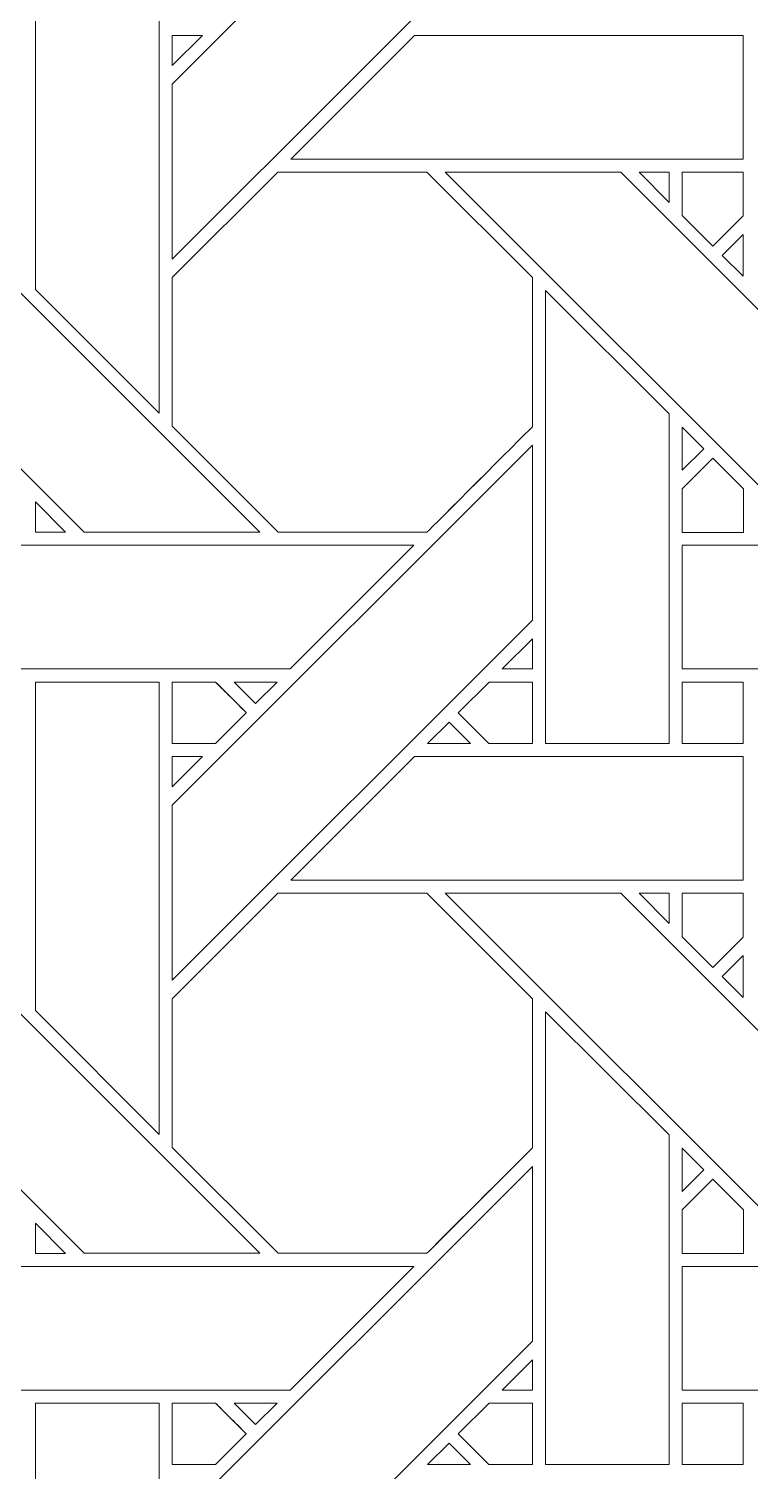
# Model space of a CAD drawing. Header units: inches. Extents: x 4.9 to 19.9, y 1.6 to 16.6.
# Drawn here: x 10.534 to 11.483, y 7.148 to 9.046 of the extents above; entities that cross this region are included whole.
import ezdxf

# ---------------------------------------------------------------- set-up
doc = ezdxf.new("R2010")
doc.units = ezdxf.units.IN
doc.header["$MEASUREMENT"] = 0
doc.layers.add('Design', color=7, linetype='Continuous', lineweight=0)

msp = doc.modelspace()

# ---------------------------------------------------------------- linework, layer by layer
at = {"layer": 'Design'}
for points, knots in [([(4.882854037814669, 16.59476386176223), (4.882854037814669, 16.59476386176223), (4.882854037814669, 1.594763861762152), (4.882854037814669, 1.594763861762152), (4.882854037814669, 1.594763861762152), (19.88285319010416, 1.594763861762152), (19.88285319010416, 1.594763861762152), (19.88285319010416, 1.594763861762152), (19.88285319010416, 16.59476386176223), (19.88285319010416, 16.59476386176223), (19.88285319010416, 16.59476386176223), (4.882854037814669, 16.59476386176223), (4.882854037814669, 16.59476386176223)], [0, 0, 0, 0, 1, 1, 1, 2, 2, 2, 3, 3, 3, 4, 4, 4, 4]), ([(5.683952837729848, 15.79366501657361), (5.683952837729848, 15.79366501657361), (5.683952837729848, 2.395862706950664), (5.683952837729848, 2.395862706950664), (5.683952837729848, 2.395862706950664), (19.08175439018904, 2.395862706950664), (19.08175439018904, 2.395862706950664), (19.08175439018904, 2.395862706950664), (19.08175439018904, 15.79366501657361), (19.08175439018904, 15.79366501657361), (19.08175439018904, 15.79366501657361), (5.683952837729848, 15.79366501657361), (5.683952837729848, 15.79366501657361)], [0, 0, 0, 0, 1, 1, 1, 2, 2, 2, 3, 3, 3, 4, 4, 4, 4]), ([(10.72293938530816, 8.973094516330294), (10.72293938530816, 8.973094516330294), (11.19660949707031, 9.446676466200087), (11.19660949707031, 9.446676466200087), (11.19660949707031, 9.446676466200087), (11.19660949707031, 9.21664089626736), (11.19660949707031, 9.21664089626736), (11.19660949707031, 9.21664089626736), (10.72293938530816, 8.74299791124132), (10.72293938530816, 8.74299791124132), (10.72293938530816, 8.74299791124132), (10.72293938530816, 8.973094516330294), (10.72293938530816, 8.973094516330294)], [0, 0, 0, 0, 1, 1, 1, 2, 2, 2, 3, 3, 3, 4, 4, 4, 4]), ([(10.70579359266493, 9.13519541422526), (10.70579359266493, 9.13519541422526), (10.70579359266493, 8.54008568657769), (10.70579359266493, 8.54008568657769), (10.70579359266493, 8.54008568657769), (10.54288313123915, 8.7030029296875), (10.54288313123915, 8.7030029296875), (10.54288313123915, 8.7030029296875), (10.54288313123915, 9.13519541422526), (10.54288313123915, 9.13519541422526), (10.54288313123915, 9.13519541422526), (10.70579359266493, 9.13519541422526), (10.70579359266493, 9.13519541422526)], [0, 0, 0, 0, 1, 1, 1, 2, 2, 2, 3, 3, 3, 4, 4, 4, 4]), ([(10.7627699110243, 9.037278917100695), (10.7627699110243, 9.037278917100695), (10.72293938530816, 8.9974611070421), (10.72293938530816, 8.9974611070421), (10.72293938530816, 8.9974611070421), (10.72293938530816, 9.037278917100695), (10.72293938530816, 9.037278917100695), (10.72293938530816, 9.037278917100695), (10.7627699110243, 9.037278917100695), (10.7627699110243, 9.037278917100695)], [0, 0, 0, 0, 1, 1, 1, 2, 2, 2, 3, 3, 3, 3]), ([(11.0416276719835, 9.037278917100695), (11.0416276719835, 9.037278917100695), (11.47406514485677, 9.037278917100695), (11.47406514485677, 9.037278917100695), (11.47406514485677, 9.037278917100695), (11.47406514485677, 8.874456617567274), (11.47406514485677, 8.874456617567274), (11.47406514485677, 8.874456617567274), (10.878785027398, 8.874456617567274), (10.878785027398, 8.874456617567274), (10.878785027398, 8.874456617567274), (11.0416276719835, 9.037278917100695), (11.0416276719835, 9.037278917100695)], [0, 0, 0, 0, 1, 1, 1, 2, 2, 2, 3, 3, 3, 4, 4, 4, 4]), ([(10.36430358886718, 8.857331169976128), (10.36430358886718, 8.857331169976128), (10.83794657389323, 8.383688184950087), (10.83794657389323, 8.383688184950087), (10.83794657389323, 8.383688184950087), (10.6069107055664, 8.383688184950087), (10.6069107055664, 8.383688184950087), (10.6069107055664, 8.383688184950087), (10.13336266411675, 8.857331169976128), (10.13336266411675, 8.857331169976128), (10.13336266411675, 8.857331169976128), (10.36430358886718, 8.857331169976128), (10.36430358886718, 8.857331169976128)], [0, 0, 0, 0, 1, 1, 1, 2, 2, 2, 3, 3, 3, 4, 4, 4, 4]), ([(10.86162397596571, 8.857318454318577), (10.86162397596571, 8.857318454318577), (11.05783504909939, 8.857318454318577), (11.05783504909939, 8.857318454318577), (11.05783504909939, 8.857318454318577), (11.1965832180447, 8.71860165066189), (11.1965832180447, 8.71860165066189), (11.1965832180447, 8.71860165066189), (11.1965832180447, 8.52238040500217), (11.1965832180447, 8.52238040500217), (11.1787846883138, 8.504445393880207), (11.06686316596137, 8.392704433865015), (11.05787913004557, 8.383693271213108), (11.05787913004557, 8.383693271213108), (10.86216481526692, 8.383693271213108), (10.86216481526692, 8.383693271213108), (10.86216481526692, 8.383693271213108), (10.72291988796658, 8.52293480767144), (10.72291988796658, 8.52293480767144), (10.72291988796658, 8.52293480767144), (10.72291988796658, 8.71860165066189), (10.72291988796658, 8.71860165066189), (10.72291988796658, 8.71860165066189), (10.86162397596571, 8.857318454318577), (10.86162397596571, 8.857318454318577)], [0, 0, 0, 0, 1, 1, 1, 2, 2, 2, 3, 3, 3, 4, 4, 4, 5, 5, 5, 6, 6, 6, 7, 7, 7, 8, 8, 8, 8]), ([(10.72291988796658, 8.71860165066189), (10.72291988796658, 8.71860165066189), (10.86162397596571, 8.857318454318577), (10.86162397596571, 8.857318454318577), (10.86162397596571, 8.857318454318577), (11.05783504909939, 8.857318454318577), (11.05783504909939, 8.857318454318577), (11.05783504909939, 8.857318454318577), (11.1965832180447, 8.71860165066189), (11.1965832180447, 8.71860165066189), (11.1965832180447, 8.71860165066189), (11.1965832180447, 8.52238040500217), (11.1965832180447, 8.52238040500217), (11.17874315049913, 8.50441148546007), (11.06683603922526, 8.392678154839407), (11.05787913004557, 8.383693271213108), (11.05787913004557, 8.383693271213108), (10.86216481526692, 8.383693271213108), (10.86216481526692, 8.383693271213108), (10.86216481526692, 8.383693271213108), (10.72291988796658, 8.52293480767144), (10.72291988796658, 8.52293480767144), (10.72291988796658, 8.52293480767144), (10.72291988796658, 8.71860165066189), (10.72291988796658, 8.71860165066189)], [0, 0, 0, 0, 1, 1, 1, 2, 2, 2, 3, 3, 3, 4, 4, 4, 5, 5, 5, 6, 6, 6, 7, 7, 7, 8, 8, 8, 8]), ([(11.08209143744574, 8.857331169976128), (11.08209143744574, 8.857331169976128), (11.31303236219618, 8.857331169976128), (11.31303236219618, 8.857331169976128), (11.31303236219618, 8.857331169976128), (11.78668212890625, 8.383688184950087), (11.78668212890625, 8.383688184950087), (11.78668212890625, 8.383688184950087), (11.5556394788954, 8.383688184950087), (11.5556394788954, 8.383688184950087), (11.5556394788954, 8.383688184950087), (11.08209143744574, 8.857331169976128), (11.08209143744574, 8.857331169976128)], [0, 0, 0, 0, 1, 1, 1, 2, 2, 2, 3, 3, 3, 4, 4, 4, 4]), ([(11.37659708658854, 8.857331169976128), (11.37659708658854, 8.857331169976128), (11.37659708658854, 8.817500644259983), (11.37659708658854, 8.817500644259983), (11.37659708658854, 8.817500644259983), (11.33715481228298, 8.857331169976128), (11.33715481228298, 8.857331169976128), (11.33715481228298, 8.857331169976128), (11.37659708658854, 8.857331169976128), (11.37659708658854, 8.857331169976128)], [0, 0, 0, 0, 1, 1, 1, 2, 2, 2, 3, 3, 3, 3]), ([(11.47404564751519, 8.857332865397135), (11.47404564751519, 8.857332865397135), (11.47404564751519, 8.799736870659721), (11.47404564751519, 8.799736870659721), (11.47404564751519, 8.799736870659721), (11.43411254882812, 8.759786817762587), (11.43411254882812, 8.759786817762587), (11.43411254882812, 8.759786817762587), (11.39378441704644, 8.800128512912327), (11.39378441704644, 8.800128512912327), (11.39378441704644, 8.800128512912327), (11.39378441704644, 8.857332865397135), (11.39378441704644, 8.857332865397135), (11.39378441704644, 8.857332865397135), (11.47404564751519, 8.857332865397135), (11.47404564751519, 8.857332865397135)], [0, 0, 0, 0, 1, 1, 1, 2, 2, 2, 3, 3, 3, 4, 4, 4, 5, 5, 5, 5]), ([(11.43411254882812, 8.759786817762587), (11.43411254882812, 8.759786817762587), (11.39378441704644, 8.800128512912327), (11.39378441704644, 8.800128512912327), (11.39378441704644, 8.800128512912327), (11.39378441704644, 8.857332865397135), (11.39378441704644, 8.857332865397135), (11.39378441704644, 8.857332865397135), (11.47404564751519, 8.857332865397135), (11.47404564751519, 8.857332865397135), (11.47404564751519, 8.857332865397135), (11.47404564751519, 8.799736870659721), (11.47404564751519, 8.799736870659721), (11.47404564751519, 8.799736870659721), (11.43411254882812, 8.759786817762587), (11.43411254882812, 8.759786817762587)], [0, 0, 0, 0, 1, 1, 1, 2, 2, 2, 3, 3, 3, 4, 4, 4, 5, 5, 5, 5]), ([(11.47406514485677, 8.775491502549913), (11.47406514485677, 8.775491502549913), (11.47406514485677, 8.720332675509983), (11.47406514485677, 8.720332675509983), (11.47406514485677, 8.720332675509983), (11.44629499647352, 8.747721354166666), (11.44629499647352, 8.747721354166666), (11.44629499647352, 8.747721354166666), (11.47406514485677, 8.775491502549913), (11.47406514485677, 8.775491502549913)], [0, 0, 0, 0, 1, 1, 1, 2, 2, 2, 3, 3, 3, 3]), ([(11.37650892469618, 8.539364284939236), (11.37650892469618, 8.539364284939236), (11.37650892469618, 8.105688307020399), (11.37650892469618, 8.105688307020399), (11.37650892469618, 8.105688307020399), (11.21374766031901, 8.105688307020399), (11.21374766031901, 8.105688307020399), (11.21374766031901, 8.105688307020399), (11.21374766031901, 8.701519436306423), (11.21374766031901, 8.701519436306423), (11.21374766031901, 8.701519436306423), (11.37650892469618, 8.539364284939236), (11.37650892469618, 8.539364284939236)], [0, 0, 0, 0, 1, 1, 1, 2, 2, 2, 3, 3, 3, 4, 4, 4, 4]), ([(11.39381747775607, 8.465120103624132), (11.39381747775607, 8.465120103624132), (11.39381747775607, 8.52188534206814), (11.39381747775607, 8.52188534206814), (11.39381747775607, 8.52188534206814), (11.42200300428602, 8.493312411838108), (11.42200300428602, 8.493312411838108), (11.42200300428602, 8.493312411838108), (11.39381747775607, 8.465120103624132), (11.39381747775607, 8.465120103624132)], [0, 0, 0, 0, 1, 1, 1, 2, 2, 2, 3, 3, 3, 3]), ([(10.72293938530816, 8.0243657430013), (10.72293938530816, 8.0243657430013), (11.19660949707031, 8.497953626844618), (11.19660949707031, 8.497953626844618), (11.19660949707031, 8.497953626844618), (11.19660949707031, 8.267911275227863), (11.19660949707031, 8.267911275227863), (11.19660949707031, 8.267911275227863), (10.72293938530816, 7.794268290201822), (10.72293938530816, 7.794268290201822), (10.72293938530816, 7.794268290201822), (10.72293938530816, 8.0243657430013), (10.72293938530816, 8.0243657430013)], [0, 0, 0, 0, 1, 1, 1, 2, 2, 2, 3, 3, 3, 4, 4, 4, 4]), ([(11.39379798041449, 8.383448282877604), (11.39379798041449, 8.383448282877604), (11.39379798041449, 8.440734015570746), (11.39379798041449, 8.440734015570746), (11.39379798041449, 8.440734015570746), (11.43412611219618, 8.481072319878471), (11.43412611219618, 8.481072319878471), (11.43412611219618, 8.481072319878471), (11.47445424397786, 8.440744188096788), (11.47445424397786, 8.440744188096788), (11.47445424397786, 8.440744188096788), (11.47445424397786, 8.383448282877604), (11.47445424397786, 8.383448282877604), (11.47445424397786, 8.383448282877604), (11.39379798041449, 8.383448282877604), (11.39379798041449, 8.383448282877604)], [0, 0, 0, 0, 1, 1, 1, 2, 2, 2, 3, 3, 3, 4, 4, 4, 5, 5, 5, 5]), ([(11.39379798041449, 8.383448282877604), (11.39379798041449, 8.383448282877604), (11.39379798041449, 8.440734015570746), (11.39379798041449, 8.440734015570746), (11.39379798041449, 8.440734015570746), (11.43412611219618, 8.481072319878471), (11.43412611219618, 8.481072319878471), (11.43412611219618, 8.481072319878471), (11.47445424397786, 8.440744188096788), (11.47445424397786, 8.440744188096788), (11.47445424397786, 8.440744188096788), (11.47445424397786, 8.383448282877604), (11.47445424397786, 8.383448282877604), (11.47445424397786, 8.383448282877604), (11.39379798041449, 8.383448282877604), (11.39379798041449, 8.383448282877604)], [0, 0, 0, 0, 1, 1, 1, 2, 2, 2, 3, 3, 3, 4, 4, 4, 5, 5, 5, 5]), ([(10.54299163818359, 8.383674621582031), (10.54299163818359, 8.383674621582031), (10.54299163818359, 8.423465304904514), (10.54299163818359, 8.423465304904514), (10.54299163818359, 8.423465304904514), (10.58271365695529, 8.383674621582031), (10.58271365695529, 8.383674621582031), (10.58271365695529, 8.383674621582031), (10.54299163818359, 8.383674621582031), (10.54299163818359, 8.383674621582031)], [0, 0, 0, 0, 1, 1, 1, 2, 2, 2, 3, 3, 3, 3]), ([(10.44509548611111, 8.203741285536024), (10.44509548611111, 8.203741285536024), (10.44509548611111, 8.366427103678385), (10.44509548611111, 8.366427103678385), (10.44509548611111, 8.366427103678385), (11.0407977634006, 8.366427103678385), (11.0407977634006, 8.366427103678385), (11.0407977634006, 8.366427103678385), (10.87806362575955, 8.203741285536024), (10.87806362575955, 8.203741285536024), (10.87806362575955, 8.203741285536024), (10.44509548611111, 8.203741285536024), (10.44509548611111, 8.203741285536024)], [0, 0, 0, 0, 1, 1, 1, 2, 2, 2, 3, 3, 3, 4, 4, 4, 4]), ([(11.39381747775607, 8.203741285536024), (11.39381747775607, 8.203741285536024), (11.39381747775607, 8.366427103678385), (11.39381747775607, 8.366427103678385), (11.39381747775607, 8.366427103678385), (11.9895265367296, 8.366427103678385), (11.9895265367296, 8.366427103678385), (11.9895265367296, 8.366427103678385), (11.82678561740451, 8.203741285536024), (11.82678561740451, 8.203741285536024), (11.82678561740451, 8.203741285536024), (11.39381747775607, 8.203741285536024), (11.39381747775607, 8.203741285536024)], [0, 0, 0, 0, 1, 1, 1, 2, 2, 2, 3, 3, 3, 4, 4, 4, 4]), ([(11.15684594048394, 8.20375484890408), (11.15684594048394, 8.20375484890408), (11.19661627875434, 8.243531121148003), (11.19661627875434, 8.243531121148003), (11.19661627875434, 8.243531121148003), (11.19661627875434, 8.20375484890408), (11.19661627875434, 8.20375484890408), (11.19661627875434, 8.20375484890408), (11.15684594048394, 8.20375484890408), (11.15684594048394, 8.20375484890408)], [0, 0, 0, 0, 1, 1, 1, 2, 2, 2, 3, 3, 3, 3]), ([(10.70579359266493, 8.186466640896265), (10.70579359266493, 8.186466640896265), (10.70579359266493, 7.591356913248697), (10.70579359266493, 7.591356913248697), (10.70579359266493, 7.591356913248697), (10.54288313123915, 7.754274156358506), (10.54288313123915, 7.754274156358506), (10.54288313123915, 7.754274156358506), (10.54288313123915, 8.186466640896265), (10.54288313123915, 8.186466640896265), (10.54288313123915, 8.186466640896265), (10.70579359266493, 8.186466640896265), (10.70579359266493, 8.186466640896265)], [0, 0, 0, 0, 1, 1, 1, 2, 2, 2, 3, 3, 3, 4, 4, 4, 4]), ([(10.77998775906033, 8.186459859212238), (10.78512658013238, 8.1813481648763), (10.81590186225043, 8.150536431206596), (10.82032606336805, 8.146112230088974), (10.82032606336805, 8.146112230088974), (10.77989620632595, 8.10568576388889), (10.77989620632595, 8.10568576388889), (10.77989620632595, 8.10568576388889), (10.72291988796658, 8.10568576388889), (10.72291988796658, 8.10568576388889), (10.72291988796658, 8.10568576388889), (10.72291988796658, 8.186459859212238), (10.72291988796658, 8.186459859212238), (10.72291988796658, 8.186459859212238), (10.77998775906033, 8.186459859212238), (10.77998775906033, 8.186459859212238)], [0, 0, 0, 0, 1, 1, 1, 2, 2, 2, 3, 3, 3, 4, 4, 4, 5, 5, 5, 5]), ([(10.72291988796658, 8.186459859212238), (10.72291988796658, 8.186459859212238), (10.77998775906033, 8.186459859212238), (10.77998775906033, 8.186459859212238), (10.7854732937283, 8.181000603569878), (10.82032606336805, 8.146112230088974), (10.82032606336805, 8.146112230088974), (10.82032606336805, 8.146112230088974), (10.77989620632595, 8.10568576388889), (10.77989620632595, 8.10568576388889), (10.77989620632595, 8.10568576388889), (10.72291988796658, 8.10568576388889), (10.72291988796658, 8.10568576388889), (10.72291988796658, 8.10568576388889), (10.72291988796658, 8.186459859212238), (10.72291988796658, 8.186459859212238)], [0, 0, 0, 0, 1, 1, 1, 2, 2, 2, 3, 3, 3, 4, 4, 4, 5, 5, 5, 5]), ([(10.86082967122395, 8.186466640896265), (10.86082967122395, 8.186466640896265), (10.83254920111762, 8.158287896050346), (10.83254920111762, 8.158287896050346), (10.83254920111762, 8.158287896050346), (10.8043704562717, 8.186466640896265), (10.8043704562717, 8.186466640896265), (10.8043704562717, 8.186466640896265), (10.86082967122395, 8.186466640896265), (10.86082967122395, 8.186466640896265)], [0, 0, 0, 0, 1, 1, 1, 2, 2, 2, 3, 3, 3, 3]), ([(11.13948398166232, 8.105678134494358), (11.13948398166232, 8.105678134494358), (11.09912618001302, 8.14605712890625), (11.09912618001302, 8.14605712890625), (11.09912618001302, 8.14605712890625), (11.1395526462131, 8.186483595106337), (11.1395526462131, 8.186483595106337), (11.1395526462131, 8.186483595106337), (11.19659678141276, 8.186483595106337), (11.19659678141276, 8.186483595106337), (11.19659678141276, 8.186483595106337), (11.19659678141276, 8.105678134494358), (11.19659678141276, 8.105678134494358), (11.19659678141276, 8.105678134494358), (11.13948398166232, 8.105678134494358), (11.13948398166232, 8.105678134494358)], [0, 0, 0, 0, 1, 1, 1, 2, 2, 2, 3, 3, 3, 4, 4, 4, 5, 5, 5, 5]), ([(11.09912618001302, 8.14605712890625), (11.09912618001302, 8.14605712890625), (11.1395526462131, 8.186483595106337), (11.1395526462131, 8.186483595106337), (11.1395526462131, 8.186483595106337), (11.19659678141276, 8.186483595106337), (11.19659678141276, 8.186483595106337), (11.19659678141276, 8.186483595106337), (11.19659678141276, 8.105678134494358), (11.19659678141276, 8.105678134494358), (11.19659678141276, 8.105678134494358), (11.13948398166232, 8.105678134494358), (11.13948398166232, 8.105678134494358), (11.13948398166232, 8.105678134494358), (11.09912618001302, 8.14605712890625), (11.09912618001302, 8.14605712890625)], [0, 0, 0, 0, 1, 1, 1, 2, 2, 2, 3, 3, 3, 4, 4, 4, 5, 5, 5, 5]), ([(11.39380137125651, 8.105678134494358), (11.39380137125651, 8.105678134494358), (11.39380137125651, 8.186459859212238), (11.39380137125651, 8.186459859212238), (11.39380137125651, 8.186459859212238), (11.47404564751519, 8.186459859212238), (11.47404564751519, 8.186459859212238), (11.47404564751519, 8.186459859212238), (11.47404564751519, 8.105678134494358), (11.47404564751519, 8.105678134494358), (11.47404564751519, 8.105678134494358), (11.39380137125651, 8.105678134494358), (11.39380137125651, 8.105678134494358)], [0, 0, 0, 0, 1, 1, 1, 2, 2, 2, 3, 3, 3, 4, 4, 4, 4]), ([(11.39380137125651, 8.186459859212238), (11.39380137125651, 8.186459859212238), (11.47404564751519, 8.186459859212238), (11.47404564751519, 8.186459859212238), (11.47404564751519, 8.186459859212238), (11.47404564751519, 8.105678134494358), (11.47404564751519, 8.105678134494358), (11.47404564751519, 8.105678134494358), (11.39380137125651, 8.105678134494358), (11.39380137125651, 8.105678134494358), (11.39380137125651, 8.105678134494358), (11.39380137125651, 8.186459859212238), (11.39380137125651, 8.186459859212238)], [0, 0, 0, 0, 1, 1, 1, 2, 2, 2, 3, 3, 3, 4, 4, 4, 4]), ([(11.11527930365668, 8.105688307020399), (11.11527930365668, 8.105688307020399), (11.05877346462673, 8.105688307020399), (11.05877346462673, 8.105688307020399), (11.05877346462673, 8.105688307020399), (11.08703358968099, 8.133948432074652), (11.08703358968099, 8.133948432074652), (11.08703358968099, 8.133948432074652), (11.11527930365668, 8.105688307020399), (11.11527930365668, 8.105688307020399)], [0, 0, 0, 0, 1, 1, 1, 2, 2, 2, 3, 3, 3, 3]), ([(10.7627699110243, 8.088549296061197), (10.7627699110243, 8.088549296061197), (10.72293938530816, 8.048732333713108), (10.72293938530816, 8.048732333713108), (10.72293938530816, 8.048732333713108), (10.72293938530816, 8.088549296061197), (10.72293938530816, 8.088549296061197), (10.72293938530816, 8.088549296061197), (10.7627699110243, 8.088549296061197), (10.7627699110243, 8.088549296061197)], [0, 0, 0, 0, 1, 1, 1, 2, 2, 2, 3, 3, 3, 3]), ([(10.878785027398, 7.925726996527777), (10.878785027398, 7.925726996527777), (11.0416276719835, 8.088549296061197), (11.0416276719835, 8.088549296061197), (11.0416276719835, 8.088549296061197), (11.47406514485677, 8.088549296061197), (11.47406514485677, 8.088549296061197), (11.47406514485677, 8.088549296061197), (11.47406514485677, 7.925726996527777), (11.47406514485677, 7.925726996527777), (11.47406514485677, 7.925726996527777), (10.878785027398, 7.925726996527777), (10.878785027398, 7.925726996527777)], [0, 0, 0, 0, 1, 1, 1, 2, 2, 2, 3, 3, 3, 4, 4, 4, 4]), ([(10.13336266411675, 7.908602396647134), (10.13336266411675, 7.908602396647134), (10.36430358886718, 7.908602396647134), (10.36430358886718, 7.908602396647134), (10.36430358886718, 7.908602396647134), (10.83795335557725, 7.434959411621093), (10.83795335557725, 7.434959411621093), (10.83795335557725, 7.434959411621093), (10.6069107055664, 7.434959411621093), (10.6069107055664, 7.434959411621093), (10.6069107055664, 7.434959411621093), (10.13336266411675, 7.908602396647134), (10.13336266411675, 7.908602396647134)], [0, 0, 0, 0, 1, 1, 1, 2, 2, 2, 3, 3, 3, 4, 4, 4, 4]), ([(10.86162397596571, 7.908582899305555), (10.86162397596571, 7.908582899305555), (11.05783504909939, 7.908582899305555), (11.05783504909939, 7.908582899305555), (11.05783504909939, 7.908582899305555), (11.1965832180447, 7.769865247938367), (11.1965832180447, 7.769865247938367), (11.1965832180447, 7.769865247938367), (11.1965832180447, 7.573650783962673), (11.1965832180447, 7.573650783962673), (11.1787846883138, 7.555715772840711), (11.06685977511935, 7.443968878851996), (11.05787573920355, 7.434956868489583), (11.05787573920355, 7.434956868489583), (10.86217159695095, 7.434956868489583), (10.86217159695095, 7.434956868489583), (10.86217159695095, 7.434956868489583), (10.72291988796658, 7.574198404947916), (10.72291988796658, 7.574198404947916), (10.72291988796658, 7.574198404947916), (10.72291988796658, 7.769865247938367), (10.72291988796658, 7.769865247938367), (10.72291988796658, 7.769865247938367), (10.86162397596571, 7.908582899305555), (10.86162397596571, 7.908582899305555)], [0, 0, 0, 0, 1, 1, 1, 2, 2, 2, 3, 3, 3, 4, 4, 4, 5, 5, 5, 6, 6, 6, 7, 7, 7, 8, 8, 8, 8]), ([(10.72291988796658, 7.574198404947916), (10.72291988796658, 7.574198404947916), (10.72291988796658, 7.769865247938367), (10.72291988796658, 7.769865247938367), (10.72291988796658, 7.769865247938367), (10.86162397596571, 7.908582899305555), (10.86162397596571, 7.908582899305555), (10.86162397596571, 7.908582899305555), (11.05783504909939, 7.908582899305555), (11.05783504909939, 7.908582899305555), (11.05783504909939, 7.908582899305555), (11.1965832180447, 7.769865247938367), (11.1965832180447, 7.769865247938367), (11.1965832180447, 7.769865247938367), (11.1965832180447, 7.573650783962673), (11.1965832180447, 7.573650783962673), (11.1786142985026, 7.555545383029513), (11.06673770480685, 7.443845960828992), (11.05787573920355, 7.434956868489583), (11.05787573920355, 7.434956868489583), (10.86217159695095, 7.434956868489583), (10.86217159695095, 7.434956868489583), (10.86217159695095, 7.434956868489583), (10.72291988796658, 7.574198404947916), (10.72291988796658, 7.574198404947916)], [0, 0, 0, 0, 1, 1, 1, 2, 2, 2, 3, 3, 3, 4, 4, 4, 5, 5, 5, 6, 6, 6, 7, 7, 7, 8, 8, 8, 8]), ([(11.08209143744574, 7.908602396647134), (11.08209143744574, 7.908602396647134), (11.31303236219618, 7.908602396647134), (11.31303236219618, 7.908602396647134), (11.31303236219618, 7.908602396647134), (11.78668212890625, 7.434959411621093), (11.78668212890625, 7.434959411621093), (11.78668212890625, 7.434959411621093), (11.5556394788954, 7.434959411621093), (11.5556394788954, 7.434959411621093), (11.5556394788954, 7.434959411621093), (11.08209143744574, 7.908602396647134), (11.08209143744574, 7.908602396647134)], [0, 0, 0, 0, 1, 1, 1, 2, 2, 2, 3, 3, 3, 4, 4, 4, 4]), ([(11.37659708658854, 7.908602396647134), (11.37659708658854, 7.908602396647134), (11.37659708658854, 7.868784586588541), (11.37659708658854, 7.868784586588541), (11.37659708658854, 7.868784586588541), (11.33716159396701, 7.908602396647134), (11.33716159396701, 7.908602396647134), (11.33716159396701, 7.908602396647134), (11.37659708658854, 7.908602396647134), (11.37659708658854, 7.908602396647134)], [0, 0, 0, 0, 1, 1, 1, 2, 2, 2, 3, 3, 3, 3]), ([(11.47404564751519, 7.90859646267361), (11.47404564751519, 7.90859646267361), (11.47404564751519, 7.851000467936197), (11.47404564751519, 7.851000467936197), (11.47404564751519, 7.851000467936197), (11.43411254882812, 7.811050415039062), (11.43411254882812, 7.811050415039062), (11.43411254882812, 7.811050415039062), (11.39378441704644, 7.851392110188801), (11.39378441704644, 7.851392110188801), (11.39378441704644, 7.851392110188801), (11.39378441704644, 7.90859646267361), (11.39378441704644, 7.90859646267361), (11.39378441704644, 7.90859646267361), (11.47404564751519, 7.90859646267361), (11.47404564751519, 7.90859646267361)], [0, 0, 0, 0, 1, 1, 1, 2, 2, 2, 3, 3, 3, 4, 4, 4, 5, 5, 5, 5]), ([(11.43411254882812, 7.811050415039062), (11.43411254882812, 7.811050415039062), (11.39378441704644, 7.851392110188801), (11.39378441704644, 7.851392110188801), (11.39378441704644, 7.851392110188801), (11.39378441704644, 7.90859646267361), (11.39378441704644, 7.90859646267361), (11.39378441704644, 7.90859646267361), (11.47404564751519, 7.90859646267361), (11.47404564751519, 7.90859646267361), (11.47404564751519, 7.90859646267361), (11.47404564751519, 7.851000467936197), (11.47404564751519, 7.851000467936197), (11.47404564751519, 7.851000467936197), (11.43411254882812, 7.811050415039062), (11.43411254882812, 7.811050415039062)], [0, 0, 0, 0, 1, 1, 1, 2, 2, 2, 3, 3, 3, 4, 4, 4, 5, 5, 5, 5]), ([(11.47406514485677, 7.826761881510416), (11.47406514485677, 7.826761881510416), (11.47406514485677, 7.771603054470485), (11.47406514485677, 7.771603054470485), (11.47406514485677, 7.771603054470485), (11.44629499647352, 7.798992580837673), (11.44629499647352, 7.798992580837673), (11.44629499647352, 7.798992580837673), (11.47406514485677, 7.826761881510416), (11.47406514485677, 7.826761881510416)], [0, 0, 0, 0, 1, 1, 1, 2, 2, 2, 3, 3, 3, 3]), ([(11.37650892469618, 7.590634663899739), (11.37650892469618, 7.590634663899739), (11.37650892469618, 7.156958685980902), (11.37650892469618, 7.156958685980902), (11.37650892469618, 7.156958685980902), (11.21374766031901, 7.156958685980902), (11.21374766031901, 7.156958685980902), (11.21374766031901, 7.156958685980902), (11.21374766031901, 7.75279066297743), (11.21374766031901, 7.75279066297743), (11.21374766031901, 7.75279066297743), (11.37650892469618, 7.590634663899739), (11.37650892469618, 7.590634663899739)], [0, 0, 0, 0, 1, 1, 1, 2, 2, 2, 3, 3, 3, 4, 4, 4, 4]), ([(11.39381747775607, 7.516391330295138), (11.39381747775607, 7.516391330295138), (11.39381747775607, 7.573156568739149), (11.39381747775607, 7.573156568739149), (11.39381747775607, 7.573156568739149), (11.42200300428602, 7.54458279079861), (11.42200300428602, 7.54458279079861), (11.42200300428602, 7.54458279079861), (11.39381747775607, 7.516391330295138), (11.39381747775607, 7.516391330295138)], [0, 0, 0, 0, 1, 1, 1, 2, 2, 2, 3, 3, 3, 3]), ([(10.72293938530816, 7.075636121961805), (10.72293938530816, 7.075636121961805), (11.19660949707031, 7.549224853515625), (11.19660949707031, 7.549224853515625), (11.19660949707031, 7.549224853515625), (11.19660949707031, 7.319182501898871), (11.19660949707031, 7.319182501898871), (11.19660949707031, 7.319182501898871), (10.72293938530816, 6.845539516872829), (10.72293938530816, 6.845539516872829), (10.72293938530816, 6.845539516872829), (10.72293938530816, 7.075636121961805), (10.72293938530816, 7.075636121961805)], [0, 0, 0, 0, 1, 1, 1, 2, 2, 2, 3, 3, 3, 4, 4, 4, 4]), ([(11.39379798041449, 7.434718661838107), (11.39379798041449, 7.434718661838107), (11.39379798041449, 7.49200439453125), (11.39379798041449, 7.49200439453125), (11.39379798041449, 7.49200439453125), (11.43412611219618, 7.532335917154947), (11.43412611219618, 7.532335917154947), (11.43412611219618, 7.532335917154947), (11.47445424397786, 7.492007785373263), (11.47445424397786, 7.492007785373263), (11.47445424397786, 7.492007785373263), (11.47445424397786, 7.434718661838107), (11.47445424397786, 7.434718661838107), (11.47445424397786, 7.434718661838107), (11.39379798041449, 7.434718661838107), (11.39379798041449, 7.434718661838107)], [0, 0, 0, 0, 1, 1, 1, 2, 2, 2, 3, 3, 3, 4, 4, 4, 5, 5, 5, 5]), ([(11.39379798041449, 7.434718661838107), (11.39379798041449, 7.434718661838107), (11.39379798041449, 7.49200439453125), (11.39379798041449, 7.49200439453125), (11.39379798041449, 7.49200439453125), (11.43412611219618, 7.532335917154947), (11.43412611219618, 7.532335917154947), (11.43412611219618, 7.532335917154947), (11.47445424397786, 7.492007785373263), (11.47445424397786, 7.492007785373263), (11.47445424397786, 7.492007785373263), (11.47445424397786, 7.434718661838107), (11.47445424397786, 7.434718661838107), (11.47445424397786, 7.434718661838107), (11.39379798041449, 7.434718661838107), (11.39379798041449, 7.434718661838107)], [0, 0, 0, 0, 1, 1, 1, 2, 2, 2, 3, 3, 3, 4, 4, 4, 5, 5, 5, 5]), ([(10.58271365695529, 7.434945848253037), (10.58271365695529, 7.434945848253037), (10.54299163818359, 7.434945848253037), (10.54299163818359, 7.434945848253037), (10.54299163818359, 7.434945848253037), (10.54299163818359, 7.474735683865016), (10.54299163818359, 7.474735683865016), (10.54299163818359, 7.474735683865016), (10.58271365695529, 7.434945848253037), (10.58271365695529, 7.434945848253037)], [0, 0, 0, 0, 1, 1, 1, 2, 2, 2, 3, 3, 3, 3]), ([(10.44509548611111, 7.255011664496527), (10.44509548611111, 7.255011664496527), (10.44509548611111, 7.417698330349391), (10.44509548611111, 7.417698330349391), (10.44509548611111, 7.417698330349391), (11.04079098171658, 7.417698330349391), (11.04079098171658, 7.417698330349391), (11.04079098171658, 7.417698330349391), (10.87805684407552, 7.255011664496527), (10.87805684407552, 7.255011664496527), (10.87805684407552, 7.255011664496527), (10.44509548611111, 7.255011664496527), (10.44509548611111, 7.255011664496527)], [0, 0, 0, 0, 1, 1, 1, 2, 2, 2, 3, 3, 3, 4, 4, 4, 4]), ([(11.39381747775607, 7.255011664496527), (11.39381747775607, 7.255011664496527), (11.39381747775607, 7.417698330349391), (11.39381747775607, 7.417698330349391), (11.39381747775607, 7.417698330349391), (11.9895265367296, 7.417698330349391), (11.9895265367296, 7.417698330349391), (11.9895265367296, 7.417698330349391), (11.82678561740451, 7.255011664496527), (11.82678561740451, 7.255011664496527), (11.82678561740451, 7.255011664496527), (11.39381747775607, 7.255011664496527), (11.39381747775607, 7.255011664496527)], [0, 0, 0, 0, 1, 1, 1, 2, 2, 2, 3, 3, 3, 4, 4, 4, 4]), ([(11.15684594048394, 7.255025227864583), (11.15684594048394, 7.255025227864583), (11.19661627875434, 7.294802347819009), (11.19661627875434, 7.294802347819009), (11.19661627875434, 7.294802347819009), (11.19661627875434, 7.255025227864583), (11.19661627875434, 7.255025227864583), (11.19661627875434, 7.255025227864583), (11.15684594048394, 7.255025227864583), (11.15684594048394, 7.255025227864583)], [0, 0, 0, 0, 1, 1, 1, 2, 2, 2, 3, 3, 3, 3]), ([(10.70579359266493, 7.23773701985677), (10.70579359266493, 7.23773701985677), (10.70579359266493, 6.6426272922092), (10.70579359266493, 6.6426272922092), (10.70579359266493, 6.6426272922092), (10.54288313123915, 6.805545383029513), (10.54288313123915, 6.805545383029513), (10.54288313123915, 6.805545383029513), (10.54288313123915, 7.23773701985677), (10.54288313123915, 7.23773701985677), (10.54288313123915, 7.23773701985677), (10.70579359266493, 7.23773701985677), (10.70579359266493, 7.23773701985677)], [0, 0, 0, 0, 1, 1, 1, 2, 2, 2, 3, 3, 3, 4, 4, 4, 4]), ([(10.77998436821831, 7.237724304199218), (10.78512318929036, 7.232612609863281), (10.81590186225043, 7.201800028483072), (10.82032606336805, 7.19737582736545), (10.82032606336805, 7.19737582736545), (10.77989620632595, 7.156949361165364), (10.77989620632595, 7.156949361165364), (10.77989620632595, 7.156949361165364), (10.72291988796658, 7.156949361165364), (10.72291988796658, 7.156949361165364), (10.72291988796658, 7.156949361165364), (10.72291988796658, 7.237724304199218), (10.72291988796658, 7.237724304199218), (10.72291988796658, 7.237724304199218), (10.77998436821831, 7.237724304199218), (10.77998436821831, 7.237724304199218)], [0, 0, 0, 0, 1, 1, 1, 2, 2, 2, 3, 3, 3, 4, 4, 4, 5, 5, 5, 5]), ([(10.72291988796658, 7.237724304199218), (10.72291988796658, 7.237724304199218), (10.77998436821831, 7.237724304199218), (10.77998436821831, 7.237724304199218), (10.78549024793836, 7.232252332899305), (10.82032606336805, 7.19737582736545), (10.82032606336805, 7.19737582736545), (10.82032606336805, 7.19737582736545), (10.77989620632595, 7.156949361165364), (10.77989620632595, 7.156949361165364), (10.77989620632595, 7.156949361165364), (10.72291988796658, 7.156949361165364), (10.72291988796658, 7.156949361165364), (10.72291988796658, 7.156949361165364), (10.72291988796658, 7.237724304199218), (10.72291988796658, 7.237724304199218)], [0, 0, 0, 0, 1, 1, 1, 2, 2, 2, 3, 3, 3, 4, 4, 4, 5, 5, 5, 5]), ([(10.86083645290798, 7.23773701985677), (10.86083645290798, 7.23773701985677), (10.83254920111762, 7.209559122721353), (10.83254920111762, 7.209559122721353), (10.83254920111762, 7.209559122721353), (10.8043704562717, 7.23773701985677), (10.8043704562717, 7.23773701985677), (10.8043704562717, 7.23773701985677), (10.86083645290798, 7.23773701985677), (10.86083645290798, 7.23773701985677)], [0, 0, 0, 0, 1, 1, 1, 2, 2, 2, 3, 3, 3, 3]), ([(11.13948398166232, 7.156942579481336), (11.13948398166232, 7.156942579481336), (11.09912618001302, 7.197321573893228), (11.09912618001302, 7.197321573893228), (11.09912618001302, 7.197321573893228), (11.1395526462131, 7.237748040093315), (11.1395526462131, 7.237748040093315), (11.1395526462131, 7.237748040093315), (11.19659678141276, 7.237748040093315), (11.19659678141276, 7.237748040093315), (11.19659678141276, 7.237748040093315), (11.19659678141276, 7.156942579481336), (11.19659678141276, 7.156942579481336), (11.19659678141276, 7.156942579481336), (11.13948398166232, 7.156942579481336), (11.13948398166232, 7.156942579481336)], [0, 0, 0, 0, 1, 1, 1, 2, 2, 2, 3, 3, 3, 4, 4, 4, 5, 5, 5, 5]), ([(11.09912618001302, 7.197321573893228), (11.09912618001302, 7.197321573893228), (11.1395526462131, 7.237748040093315), (11.1395526462131, 7.237748040093315), (11.1395526462131, 7.237748040093315), (11.19659678141276, 7.237748040093315), (11.19659678141276, 7.237748040093315), (11.19659678141276, 7.237748040093315), (11.19659678141276, 7.156942579481336), (11.19659678141276, 7.156942579481336), (11.19659678141276, 7.156942579481336), (11.13948398166232, 7.156942579481336), (11.13948398166232, 7.156942579481336), (11.13948398166232, 7.156942579481336), (11.09912618001302, 7.197321573893228), (11.09912618001302, 7.197321573893228)], [0, 0, 0, 0, 1, 1, 1, 2, 2, 2, 3, 3, 3, 4, 4, 4, 5, 5, 5, 5]), ([(11.39380137125651, 7.156942579481336), (11.39380137125651, 7.156942579481336), (11.39380137125651, 7.237724304199218), (11.39380137125651, 7.237724304199218), (11.39380137125651, 7.237724304199218), (11.47404564751519, 7.237724304199218), (11.47404564751519, 7.237724304199218), (11.47404564751519, 7.237724304199218), (11.47404564751519, 7.156942579481336), (11.47404564751519, 7.156942579481336), (11.47404564751519, 7.156942579481336), (11.39380137125651, 7.156942579481336), (11.39380137125651, 7.156942579481336)], [0, 0, 0, 0, 1, 1, 1, 2, 2, 2, 3, 3, 3, 4, 4, 4, 4]), ([(11.39380137125651, 7.237724304199218), (11.39380137125651, 7.237724304199218), (11.47404564751519, 7.237724304199218), (11.47404564751519, 7.237724304199218), (11.47404564751519, 7.237724304199218), (11.47404564751519, 7.156942579481336), (11.47404564751519, 7.156942579481336), (11.47404564751519, 7.156942579481336), (11.39380137125651, 7.156942579481336), (11.39380137125651, 7.156942579481336), (11.39380137125651, 7.156942579481336), (11.39380137125651, 7.237724304199218), (11.39380137125651, 7.237724304199218)], [0, 0, 0, 0, 1, 1, 1, 2, 2, 2, 3, 3, 3, 4, 4, 4, 4]), ([(11.11527930365668, 7.156958685980902), (11.11527930365668, 7.156958685980902), (11.0587658352322, 7.156958685980902), (11.0587658352322, 7.156958685980902), (11.0587658352322, 7.156958685980902), (11.08703358968099, 7.185218811035156), (11.08703358968099, 7.185218811035156), (11.08703358968099, 7.185218811035156), (11.11527930365668, 7.156958685980902), (11.11527930365668, 7.156958685980902)], [0, 0, 0, 0, 1, 1, 1, 2, 2, 2, 3, 3, 3, 3])]:
    msp.add_open_spline(points, degree=3, knots=knots, dxfattribs=at)

doc.saveas('drawing.dxf')
